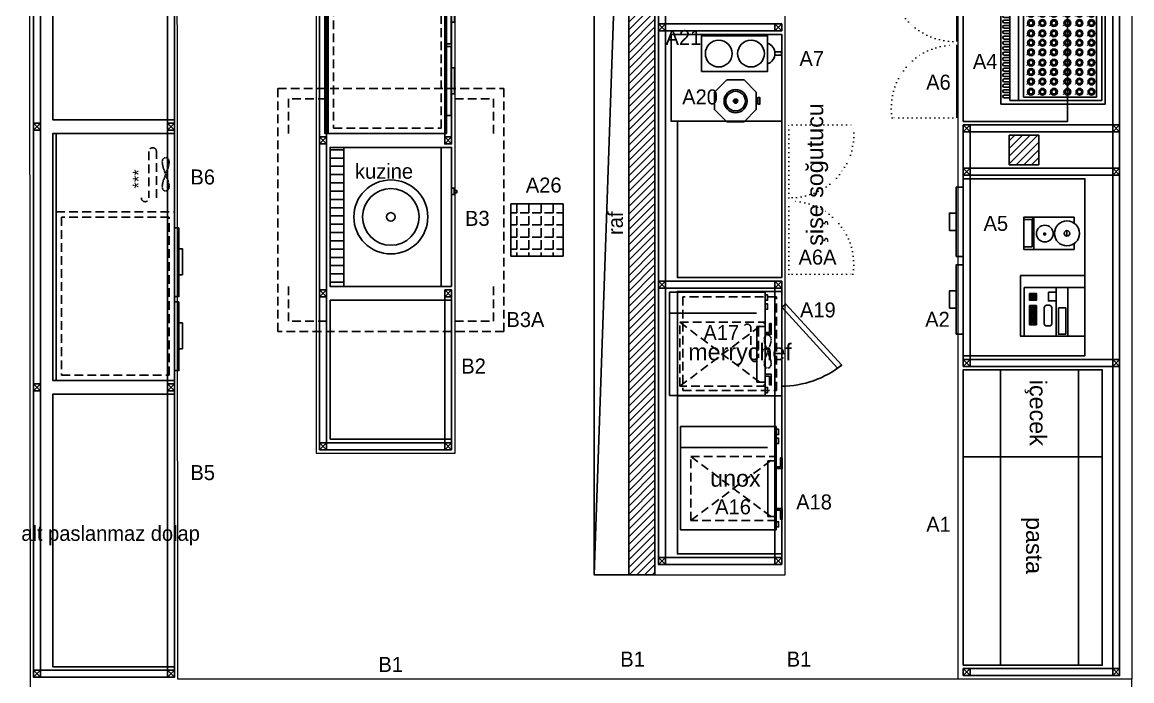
# Model space of a CAD drawing. Header units: centimetres. Extents: x 131563 to 145359, y 24878 to 28066.
# Drawn here: x 136341 to 136980, y 26699 to 27078 of the extents above; entities that cross this region are included whole.
import ezdxf
from ezdxf.enums import TextEntityAlignment as Align

# ---------------------------------------------------------------- set-up
doc = ezdxf.new("R2010")
doc.units = ezdxf.units.CM
doc.header["$LTSCALE"] = 10
doc.header["$MEASUREMENT"] = 0
for name, pattern in [('DASHED', [0.75, 0.5, -0.25]), ('DOT', [0.25, 0, -0.25]), ('HIDDENX2', [0.75, 0.5, -0.25])]:
    doc.linetypes.add(name, pattern=pattern)
for name, color, linetype in [('-DWG_ANA', 7, 'Continuous'), ('CG TASARIM LOGO', 7, 'Continuous'), ('Kıtc-002 Çizgi', 7, 'Continuous'), ('Kıtc-006 Yazı 001', 1, 'Continuous'), ('Kıtc-040 Detay', 7, 'Continuous'), ('LP-DIMENSION_INT_100', 51, 'Continuous'), ('S2000-002 Çizgi', 7, 'Continuous')]:
    doc.layers.add(name, color=color, linetype=linetype)
for name, color, linetype, lineweight in [('-DWG_DETAY1', 7, 'Continuous', 9), ('-DWG_DETAY4', 7, 'DOT', 18), ('ARK_AHŞAP', 45, 'Continuous', 15), ('tefriş', 45, 'Continuous', 18)]:
    doc.layers.add(name, color=color, linetype=linetype, lineweight=lineweight)
doc.styles.get("Standard").update_dxf_attribs({"font": 'arial.ttf'})
doc.styles.add('TAKSİM', font='GOTHIC.TTF', dxfattribs={"height": 7})
pattern_1 = [(45, (3541.9645, 0), (-2.20970869, 2.20970869), [])]

# ---------------------------------------------------------------- blocks, each defined once
blk = doc.blocks.new('A$C290C7E64')
at = {"layer": 'Kıtc-002 Çizgi'}
for points in [[(0, 0), (35, 0), (35, 37), (0, 37)], [(7, 2), (35, 2), (35, 37), (7, 37)], [(18.58, 21.8), (33.83, 21.8), (33.83, 26.01), (18.58, 26.01)], [(9.63, 16.02), (14.71, 16.02), (14.71, 20.57), (9.63, 20.57)], [(10.34, 8.15), (11.34, 8.15), (11.34, 9.15), (10.34, 9.15)], [(10.34, 7.15), (11.34, 7.15), (11.34, 8.15), (10.34, 8.15)], [(10.34, 6.15), (11.34, 6.15), (11.34, 7.15), (10.34, 7.15)], [(11.34, 8.15), (12.34, 8.15), (12.34, 9.15), (11.34, 9.15)], [(11.34, 7.15), (12.34, 7.15), (12.34, 8.15), (11.34, 8.15)], [(11.34, 6.15), (12.34, 6.15), (12.34, 7.15), (11.34, 7.15)], [(12.34, 8.15), (13.34, 8.15), (13.34, 9.15), (12.34, 9.15)], [(12.34, 7.15), (13.34, 7.15), (13.34, 8.15), (12.34, 8.15)], [(12.34, 6.15), (13.34, 6.15), (13.34, 7.15), (12.34, 7.15)], [(13.34, 8.15), (14.34, 8.15), (14.34, 9.15), (13.34, 9.15)], [(13.34, 7.15), (14.34, 7.15), (14.34, 8.15), (13.34, 8.15)], [(13.34, 6.15), (14.34, 6.15), (14.34, 7.15), (13.34, 7.15)], [(17.37, 8.15), (18.37, 8.15), (18.37, 9.15), (17.37, 9.15)], [(17.37, 7.15), (18.37, 7.15), (18.37, 8.15), (17.37, 8.15)], [(17.37, 6.15), (18.37, 6.15), (18.37, 7.15), (17.37, 7.15)], [(18.37, 8.15), (19.37, 8.15), (19.37, 9.15), (18.37, 9.15)], [(18.37, 7.15), (19.37, 7.15), (19.37, 8.15), (18.37, 8.15)], [(18.37, 6.15), (19.37, 6.15), (19.37, 7.15), (18.37, 7.15)], [(19.37, 8.15), (20.37, 8.15), (20.37, 9.15), (19.37, 9.15)], [(19.37, 7.15), (20.37, 7.15), (20.37, 8.15), (19.37, 8.15)], [(19.37, 6.15), (20.37, 6.15), (20.37, 7.15), (19.37, 7.15)], [(20.37, 8.15), (21.37, 8.15), (21.37, 9.15), (20.37, 9.15)], [(20.37, 7.15), (21.37, 7.15), (21.37, 8.15), (20.37, 8.15)], [(20.37, 6.15), (21.37, 6.15), (21.37, 7.15), (20.37, 7.15)], [(21.37, 8.15), (22.37, 8.15), (22.37, 9.15), (21.37, 9.15)], [(21.37, 7.15), (22.37, 7.15), (22.37, 8.15), (21.37, 8.15)], [(21.37, 6.15), (22.37, 6.15), (22.37, 7.15), (21.37, 7.15)], [(22.37, 8.15), (23.37, 8.15), (23.37, 9.15), (22.37, 9.15)], [(22.37, 7.15), (23.37, 7.15), (23.37, 8.15), (22.37, 8.15)], [(22.37, 6.15), (23.37, 6.15), (23.37, 7.15), (22.37, 7.15)], [(23.37, 8.15), (24.37, 8.15), (24.37, 9.15), (23.37, 9.15)], [(23.37, 7.15), (24.37, 7.15), (24.37, 8.15), (23.37, 8.15)], [(23.37, 6.15), (24.37, 6.15), (24.37, 7.15), (23.37, 7.15)], [(24.37, 8.15), (25.37, 8.15), (25.37, 9.15), (24.37, 9.15)], [(24.37, 7.15), (25.37, 7.15), (25.37, 8.15), (24.37, 8.15)], [(24.37, 6.15), (25.37, 6.15), (25.37, 7.15), (24.37, 7.15)], [(25.37, 8.15), (26.37, 8.15), (26.37, 9.15), (25.37, 9.15)], [(25.37, 7.15), (26.37, 7.15), (26.37, 8.15), (25.37, 8.15)], [(25.37, 6.15), (26.37, 6.15), (26.37, 7.15), (25.37, 7.15)], [(26.37, 8.15), (27.37, 8.15), (27.37, 9.15), (26.37, 9.15)], [(26.37, 7.15), (27.37, 7.15), (27.37, 8.15), (26.37, 8.15)], [(26.37, 6.15), (27.37, 6.15), (27.37, 7.15), (26.37, 7.15)], [(27.37, 8.15), (28.37, 8.15), (28.37, 9.15), (27.37, 9.15)], [(27.37, 7.15), (28.37, 7.15), (28.37, 8.15), (27.37, 8.15)], [(27.37, 6.15), (28.37, 6.15), (28.37, 7.15), (27.37, 7.15)], [(10.34, 5.15), (11.34, 5.15), (11.34, 6.15), (10.34, 6.15)], [(11.34, 5.15), (12.34, 5.15), (12.34, 6.15), (11.34, 6.15)], [(12.34, 5.15), (13.34, 5.15), (13.34, 6.15), (12.34, 6.15)], [(13.34, 5.15), (14.34, 5.15), (14.34, 6.15), (13.34, 6.15)], [(17.37, 5.15), (18.37, 5.15), (18.37, 6.15), (17.37, 6.15)], [(18.37, 5.15), (19.37, 5.15), (19.37, 6.15), (18.37, 6.15)], [(19.37, 5.15), (20.37, 5.15), (20.37, 6.15), (19.37, 6.15)], [(20.37, 5.15), (21.37, 5.15), (21.37, 6.15), (20.37, 6.15)], [(21.37, 5.15), (22.37, 5.15), (22.37, 6.15), (21.37, 6.15)], [(22.37, 5.15), (23.37, 5.15), (23.37, 6.15), (22.37, 6.15)], [(23.37, 5.15), (24.37, 5.15), (24.37, 6.15), (23.37, 6.15)], [(24.37, 5.15), (25.37, 5.15), (25.37, 6.15), (24.37, 6.15)], [(25.37, 5.15), (26.37, 5.15), (26.37, 6.15), (25.37, 6.15)], [(26.37, 5.15), (27.37, 5.15), (27.37, 6.15), (26.37, 6.15)], [(27.37, 5.15), (28.37, 5.15), (28.37, 6.15), (27.37, 6.15)]]:
    blk.add_lwpolyline(points, close=True, dxfattribs=at)
for points in [[(7, 27.23), (35, 27.23)], [(7, 20.57), (35, 20.57)]]:
    blk.add_lwpolyline(points, dxfattribs=at)
blk.add_lwpolyline([(18.68, 13.56), (27.6, 13.56, 0.414214), (29.1, 15.06), (29.1, 16.45, 0.414214), (27.6, 17.95), (18.68, 17.95, 0.414214), (17.18, 16.45), (17.18, 15.06, 0.414214)], format="xyb", close=True, dxfattribs=at)
blk = doc.blocks.new('A$C1C4536AD')
at = {"layer": 'Kıtc-002 Çizgi'}
for points in [[(0, 29), (0, 0), (18.5, 0)], [(3.39, 29), (0, 29), (0, 26.84)], [(18.5, 26.95), (18.5, 29), (15.2, 29)], [(18.5, 0), (18.5, 29)], [(7.82, 24.81), (10.92, 24.88)], [(0, 5.79), (18.5, 5.79)], [(1.26, 0), (1.26, 4.77), (16.97, 4.77), (16.97, 0)]]:
    blk.add_lwpolyline(points, dxfattribs=at)
at = {"layer": 'Kıtc-002 Çizgi', "const_width": 1}
blk.add_lwpolyline([(9.18, 12.02, 1), (10.18, 12.02, 1)], format="xyb", close=True, dxfattribs=at)
at = {"layer": 'Kıtc-002 Çizgi'}
blk.add_lwpolyline([(0.33, 5.24), (1.35, 5.24), (1.35, 5.79), (0.33, 5.79)], close=True, dxfattribs=at)
for centre, radius in [((9.3, 24.88), 7.2), ((9.3, 24.88), 1.6), ((9.43, 12.15), 4.82)]:
    blk.add_circle(centre, radius, dxfattribs=at)
blk = doc.blocks.new('A$C470016F2')
at = {"layer": 'Kıtc-002 Çizgi'}
for points in [[(25, 8), (15, 8), (15, 4), (25, 4)], [(40, 4), (0, 4), (0, 0), (40, 0)]]:
    blk.add_lwpolyline(points, close=True, dxfattribs=at)
blk = doc.blocks.new('A$C3DDB3116')
at = {"layer": 'Kıtc-002 Çizgi'}
blk.add_lwpolyline([(0, 45.94), (20.5, 45.94), (20.5, 7.94), (0, 7.94), (0, 45.94)], dxfattribs=at)
blk.add_lwpolyline([(9.32, 3.72), (11.18, 3.72), (11.18, 0), (9.32, 0)], close=True, dxfattribs=at)
for centre in [(10.25, 36.07), (10.25, 17.5)]:
    blk.add_circle(centre, 7.7, dxfattribs=at)
blk.add_arc((10.25, 10.08), 6.37, 199.63449, 340.36551, dxfattribs=at)
blk = doc.blocks.new('A$C59BC7357')
at = {"layer": 'Kıtc-002 Çizgi'}
for p, q in [((15.13, 11.88), (15.13, 14.55)), ((15.69, 14.55), (15.69, 11.87))]:
    blk.add_line(p, q, dxfattribs=at)
blk.add_lwpolyline([(28.96, 18.92), (28.96, 7.84), (21.12, 0), (10.04, 0), (2.2, 7.84), (2.2, 18.92), (10.04, 26.76), (21.12, 26.76), (28.96, 18.92)], dxfattribs=at)
for points in [[(1.1, 11.18), (0, 11.18), (0, 15.58), (1.1, 15.58)], [(2.2, 12.95), (1.1, 12.95), (1.1, 13.81), (2.2, 13.81)]]:
    blk.add_lwpolyline(points, close=True, dxfattribs=at)
for radius in [7.38, 6.28, 1.37]:
    blk.add_circle((15.43, 13.21), radius, dxfattribs=at)
blk = doc.blocks.new('A$C37970E4B')
at = {"layer": 'Kıtc-002 Çizgi', "linetype": 'HIDDENX2', "ltscale": 10}
blk.add_line((47.35, 58.54), (47.35, 3.54), dxfattribs=at)
at = {"layer": 'Kıtc-002 Çizgi', "linetype": 'DASHED'}
for p, q in [((5.44, 52.59), (42.17, 3.54)), ((42.17, 52.59), (5.44, 3.54))]:
    blk.add_line(p, q, dxfattribs=at)
at = {"layer": 'Kıtc-002 Çizgi'}
for points in [[(0, 58.54), (59.5, 58.54), (59.5, 3.54), (0, 3.54)], [(1.67, 3.54), (4.73, 3.54), (4.73, 2.12), (1.67, 2.12)], [(49.71, 3.53), (52.78, 3.53), (52.78, 2.12), (49.71, 2.12)], [(54.9, 3.53), (57.96, 3.53), (57.96, 2.12), (54.9, 2.12)]]:
    blk.add_lwpolyline(points, close=True, dxfattribs=at)
at = {"layer": 'Kıtc-002 Çizgi', "linetype": 'DASHED'}
blk.add_lwpolyline([(5.44, 52.59), (42.17, 52.59), (42.17, 3.54), (5.44, 3.54)], close=True, dxfattribs=at)
at = {"layer": 'Kıtc-002 Çizgi', "linetype": 'HIDDENX2', "ltscale": 10}
blk.add_lwpolyline([(7.79, 8.25), (39.81, 8.25), (39.81, 3.54), (7.79, 3.54)], close=True, dxfattribs=at)
at = {"layer": 'Kıtc-002 Çizgi'}
for points in [[(11.27, 0), (6.14, 0), (6.15, 1), (11.27, 1)], [(11.27, 1), (11.27, 3.53), (12.27, 3.53), (12.27, 0), (11.27, 0)], [(36.33, 1), (36.33, 3.53), (35.33, 3.53), (35.33, 0), (36.33, 0)], [(36.33, 0), (41.46, 0), (41.45, 1), (36.33, 1)]]:
    blk.add_lwpolyline(points, dxfattribs=at)
blk = doc.blocks.new('A$C02B42A58')
at = {"layer": 'Kıtc-002 Çizgi'}
for points in [[(60, 0), (60, 60), (0, 60), (0, 0)], [(94.56, 17.64), (62.44, 52.78), (60, 51.03), (92.13, 15.89)]]:
    blk.add_lwpolyline(points, close=True, dxfattribs=at)
at = {"layer": 'Kıtc-002 Çizgi', "linetype": 'DASHED'}
blk.add_lwpolyline([(57, 3), (57, 57), (3, 57), (3, 3)], close=True, dxfattribs=at)
for points in [[(42.28, 21.86), (42.28, 39.03, 1), (37.93, 39.03)], [(46.62, 39.03), (46.62, 21.86, -1), (42.28, 21.86)]]:
    blk.add_lwpolyline(points, format="xyb", dxfattribs=at)
at = {"layer": 'Kıtc-002 Çizgi', "linetype": 'DASHED', "ltscale": 0.1}
blk.add_lwpolyline([(53.93, 18.47), (53.76, 19.93), (53.31, 21.63), (52.67, 23.49), (51.93, 25.44), (51.2, 27.39), (50.56, 29.25), (50.1, 30.96), (49.93, 32.41), (50.1, 33.56), (50.56, 34.37), (51.2, 34.86), (51.93, 35.03), (52.67, 34.86), (53.31, 34.37), (53.76, 33.56), (53.93, 32.41), (53.76, 30.96), (53.31, 29.25), (52.67, 27.39), (51.93, 25.44), (51.2, 23.49), (50.56, 21.63), (50.1, 19.93), (49.93, 18.47), (50.1, 17.33), (50.56, 16.51), (51.2, 16.02), (51.93, 15.86), (52.67, 16.02), (53.31, 16.51), (53.76, 17.33)], close=True, dxfattribs=at)
at = {"layer": 'Kıtc-002 Çizgi'}
blk.add_arc((60, 60.53), 55, 270, 308.867, dxfattribs=at)
blk = doc.blocks.new('A$C30F503A4')
at = {"layer": 'Kıtc-002 Çizgi'}
for p, q in [((56.05, 6.26), (60.38, 8.18)), ((70.42, 6.26), (74.75, 8.18)), ((84.79, 6.26), (89.12, 8.18))]:
    blk.add_line(p, q, dxfattribs=at)
for points in [[(0, 0), (99, 0), (99, 60), (0, 60)], [(2, 10), (97, 10), (97, 58), (2, 58)], [(4, 55), (4, 13), (95.5, 13), (95.5, 55)], [(2, 5), (97, 5), (97, 10), (2, 10)], [(53.76, 6.14), (52.58, 6.14), (52.58, 8.24), (53.76, 8.24)], [(56.05, 6.26), (60.38, 6.26), (60.38, 8.18), (56.05, 8.18)], [(62.67, 6.14), (63.84, 6.14), (63.84, 8.24), (62.67, 8.24)], [(68.13, 6.14), (66.95, 6.14), (66.95, 8.24), (68.13, 8.24)], [(70.42, 6.26), (74.75, 6.26), (74.75, 8.18), (70.42, 8.18)], [(77.04, 6.14), (78.21, 6.14), (78.21, 8.24), (77.04, 8.24)], [(82.5, 6.14), (81.32, 6.14), (81.32, 8.24), (82.5, 8.24)], [(84.79, 6.26), (89.12, 6.26), (89.12, 8.18), (84.79, 8.18)], [(91.41, 6.14), (92.58, 6.14), (92.58, 8.24), (91.41, 8.24)]]:
    blk.add_lwpolyline(points, close=True, dxfattribs=at)
for points, const_width in [([(5.94, 50.33), (5.36, 49.38)], 0.5), ([(11.88, 50.33), (11.3, 49.38)], 0.5), ([(17.32, 50.33), (16.74, 49.38)], 0.5), ([(22.77, 50.33), (22.18, 49.38)], 0.5), ([(28.7, 50.33), (28.12, 49.38)], 0.5), ([(34.15, 50.33), (33.57, 49.38)], 0.5), ([(39.59, 50.33), (39.01, 49.38)], 0.5), ([(45.53, 50.33), (44.95, 49.38)], 0.5), ([(50.97, 50.33), (50.39, 49.38)], 0.5), ([(56.91, 50.33), (56.33, 49.38)], 0.5), ([(62.36, 50.33), (61.77, 49.38)], 0.5), ([(68.29, 50.33), (67.71, 49.38)], 0.5), ([(73.74, 50.33), (73.16, 49.38)], 0.5), ([(79.68, 50.33), (79.09, 49.38)], 0.5), ([(85.12, 50.33), (84.54, 49.38)], 0.5), ([(91.06, 50.33), (90.48, 49.38)], 0.5), ([(5.94, 43.43), (5.36, 42.49)], 0.5), ([(11.88, 43.43), (11.3, 42.49)], 0.5), ([(17.32, 43.43), (16.74, 42.49)], 0.5), ([(22.77, 43.43), (22.18, 42.49)], 0.5), ([(28.7, 43.43), (28.12, 42.49)], 0.5), ([(34.15, 43.43), (33.57, 42.49)], 0.5), ([(39.59, 43.43), (39.01, 42.49)], 0.5), ([(45.53, 43.43), (44.95, 42.49)], 0.5), ([(50.97, 43.43), (50.39, 42.49)], 0.5), ([(56.91, 43.43), (56.33, 42.49)], 0.5), ([(62.36, 43.43), (61.77, 42.49)], 0.5), ([(68.29, 43.43), (67.71, 42.49)], 0.5), ([(73.74, 43.43), (73.16, 42.49)], 0.5), ([(79.68, 43.43), (79.09, 42.49)], 0.5), ([(85.12, 43.43), (84.54, 42.49)], 0.5), ([(91.06, 43.43), (90.48, 42.49)], 0.5), ([(5.94, 36.51), (5.36, 35.56)], 0.5), ([(11.88, 36.51), (11.3, 35.56)], 0.5), ([(17.32, 36.51), (16.74, 35.56)], 0.5), ([(22.77, 36.51), (22.18, 35.56)], 0.5), ([(28.7, 36.51), (28.12, 35.56)], 0.5), ([(34.15, 36.51), (33.57, 35.56)], 0.5), ([(39.59, 36.51), (39.01, 35.56)], 0.5), ([(45.53, 36.51), (44.95, 35.56)], 0.5), ([(50.97, 36.51), (50.39, 35.56)], 0.5), ([(56.91, 36.51), (56.33, 35.56)], 0.5), ([(62.36, 36.51), (61.77, 35.56)], 0.5), ([(68.29, 36.51), (67.71, 35.56)], 0.5), ([(73.74, 36.51), (73.16, 35.56)], 0.5), ([(79.68, 36.51), (79.09, 35.56)], 0.5), ([(85.12, 36.51), (84.54, 35.56)], 0.5), ([(91.06, 36.51), (90.48, 35.56)], 0.5), ([(5.94, 28.73), (5.36, 27.78)], 0.5), ([(11.88, 28.73), (11.3, 27.78)], 0.5), ([(17.32, 28.73), (16.74, 27.78)], 0.5), ([(22.77, 28.73), (22.18, 27.78)], 0.5), ([(28.7, 28.73), (28.12, 27.78)], 0.5), ([(34.15, 28.73), (33.57, 27.78)], 0.5), ([(39.59, 28.73), (39.01, 27.78)], 0.5), ([(45.53, 28.73), (44.95, 27.78)], 0.5), ([(50.97, 28.73), (50.39, 27.78)], 0.5), ([(56.91, 28.73), (56.33, 27.78)], 0.5), ([(62.36, 28.73), (61.77, 27.78)], 0.5), ([(68.29, 28.73), (67.71, 27.78)], 0.5), ([(73.74, 28.73), (73.16, 27.78)], 0.5), ([(79.68, 28.73), (79.09, 27.78)], 0.5), ([(85.12, 28.73), (84.54, 27.78)], 0.5), ([(91.06, 28.73), (90.48, 27.78)], 0.5), ([(5.94, 22.14), (5.36, 21.19)], 0.5), ([(11.88, 22.14), (11.3, 21.19)], 0.5), ([(17.32, 22.14), (16.74, 21.19)], 0.5), ([(22.77, 22.14), (22.18, 21.19)], 0.5), ([(28.7, 22.14), (28.12, 21.19)], 0.5), ([(34.15, 22.14), (33.57, 21.19)], 0.5), ([(39.59, 22.14), (39.01, 21.19)], 0.5), ([(45.53, 22.14), (44.95, 21.19)], 0.5), ([(50.97, 22.14), (50.39, 21.19)], 0.5), ([(56.91, 22.14), (56.33, 21.19)], 0.5), ([(62.36, 22.14), (61.77, 21.19)], 0.5), ([(68.29, 22.14), (67.71, 21.19)], 0.5), ([(73.74, 22.14), (73.16, 21.19)], 0.5), ([(79.68, 22.14), (79.09, 21.19)], 0.5), ([(85.12, 22.14), (84.54, 21.19)], 0.5), ([(91.06, 22.14), (90.48, 21.19)], 0.5), ([(5.94, 15.54), (5.36, 14.59)], 0.5), ([(11.88, 15.54), (11.3, 14.59)], 0.5), ([(17.32, 15.54), (16.74, 14.59)], 0.5), ([(22.77, 15.54), (22.18, 14.59)], 0.5), ([(28.7, 15.54), (28.12, 14.59)], 0.5), ([(34.15, 15.54), (33.57, 14.59)], 0.5), ([(39.59, 15.54), (39.01, 14.59)], 0.5), ([(45.53, 15.54), (44.95, 14.59)], 0.5), ([(50.97, 15.54), (50.39, 14.59)], 0.5), ([(56.91, 15.54), (56.33, 14.59)], 0.5), ([(62.36, 15.54), (61.77, 14.59)], 0.5), ([(68.29, 15.54), (67.71, 14.59)], 0.5), ([(73.74, 15.54), (73.16, 14.59)], 0.5), ([(79.68, 15.54), (79.09, 14.59)], 0.5), ([(85.12, 15.54), (84.54, 14.59)], 0.5), ([(91.06, 15.54), (90.48, 14.59)], 0.5), ([(53.76, 7.5), (52.58, 7.5)], 0.5), ([(62.67, 7.5), (63.84, 7.5)], 0.5), ([(68.13, 7.5), (66.95, 7.5)], 0.5), ([(77.04, 7.5), (78.21, 7.5)], 0.5), ([(82.5, 7.5), (81.32, 7.5)], 0.5), ([(91.41, 7.5), (92.58, 7.5)], 0.5), ([(58.24, 5), (58.24, 1.5)], 1), ([(72.61, 5), (72.61, 1.5)], 1), ([(86.98, 5), (86.98, 1.5)], 1)]:
    blk.add_lwpolyline(points, dxfattribs=dict(at, const_width=const_width))
for points in [[(3.49, 1.85), (3.49, 5)], [(5.16, 5), (5.16, 1.85)], [(6.57, 1.85), (6.57, 5)], [(8.25, 5), (8.25, 1.85)], [(9.66, 1.85), (9.66, 5)], [(11.33, 5), (11.33, 1.85)], [(11.33, 5), (11.33, 1.85)], [(12.74, 1.85), (12.74, 5)], [(14.41, 5), (14.41, 1.85)], [(15.82, 1.85), (15.82, 5)], [(17.5, 5), (17.5, 1.85)], [(18.91, 1.85), (18.91, 5)], [(20.58, 5), (20.58, 1.85)], [(20.58, 5), (20.58, 1.85)], [(21.99, 1.85), (21.99, 5)], [(23.67, 5), (23.67, 1.85)], [(25.07, 1.85), (25.07, 5)], [(26.75, 5), (26.75, 1.85)], [(28.16, 1.85), (28.16, 5)], [(29.83, 5), (29.83, 1.85)], [(29.83, 5), (29.83, 1.85)], [(31.24, 1.85), (31.24, 5)], [(32.92, 5), (32.92, 1.85)], [(34.33, 1.85), (34.33, 5)], [(36, 5), (36, 1.85)], [(37.41, 1.85), (37.41, 5)], [(39.08, 5), (39.08, 1.85)], [(39.08, 5), (39.08, 1.85)], [(40.49, 1.85), (40.49, 5)], [(42.17, 5), (42.17, 1.85)], [(43.58, 1.85), (43.58, 5)], [(45.25, 5), (45.25, 1.85)], [(46.66, 1.85), (46.66, 5)], [(48.33, 5), (48.33, 1.85)], [(48.33, 5), (48.33, 1.85)], [(49.74, 1.85), (49.74, 5)], [(51.42, 5), (51.42, 1.85)], [(52.83, 1.85), (52.83, 5)], [(54.5, 5), (54.5, 1.85)], [(55.91, 1.85), (55.91, 5)], [(57.59, 5), (57.59, 1.85)], [(58.17, 5), (58.17, 1.85)], [(58.63, 5), (58.63, 1.85)], [(59, 1.85), (59, 5)], [(60.67, 5), (60.67, 1.85)], [(62.08, 1.85), (62.08, 5)], [(63.75, 5), (63.75, 1.85)], [(65.16, 1.85), (65.16, 5)], [(66.84, 5), (66.84, 1.85)], [(68.25, 1.85), (68.25, 5)], [(69.92, 5), (69.92, 1.85)], [(71.33, 1.85), (71.33, 5)], [(72.53, 5), (72.53, 1.85)], [(73, 5), (73, 1.85)], [(74.41, 1.85), (74.41, 5)], [(76.09, 5), (76.09, 1.85)], [(77.5, 1.85), (77.5, 5)], [(79.17, 5), (79.17, 1.85)], [(80.58, 1.85), (80.58, 5)], [(82.26, 5), (82.26, 1.85)], [(83.66, 1.85), (83.66, 5)], [(85.34, 5), (85.34, 1.85)], [(86.75, 1.85), (86.75, 5)], [(86.9, 5), (86.9, 1.85)], [(88.42, 5), (88.42, 1.85)], [(89.83, 1.85), (89.83, 5)], [(91.51, 5), (91.51, 1.85)], [(92.92, 1.85), (92.92, 5)], [(94.59, 5), (94.59, 1.85)]]:
    blk.add_lwpolyline(points, dxfattribs=at)
for centre, radius in [((7.01, 52.07), 1.98), ((7.01, 52.07), 1.24), ((12.95, 52.07), 1.98), ((12.95, 52.07), 1.24), ((18.39, 52.07), 1.98), ((18.39, 52.07), 1.24), ((23.83, 52.07), 1.98), ((23.83, 52.07), 1.24), ((29.77, 52.07), 1.98), ((29.77, 52.07), 1.24), ((35.22, 52.07), 1.98), ((35.22, 52.07), 1.24), ((40.66, 52.07), 1.98), ((40.66, 52.07), 1.24), ((46.6, 52.07), 1.98), ((46.6, 52.07), 1.24), ((52.04, 52.07), 1.98), ((52.04, 52.07), 1.24), ((57.98, 52.07), 1.98), ((57.98, 52.07), 1.24), ((63.42, 52.07), 1.98), ((63.42, 52.07), 1.24), ((69.36, 52.07), 1.98), ((69.36, 52.07), 1.24), ((74.81, 52.07), 1.98), ((74.81, 52.07), 1.24), ((80.74, 52.07), 1.98), ((80.74, 52.07), 1.24), ((86.19, 52.07), 1.98), ((86.19, 52.07), 1.24), ((92.13, 52.07), 1.98), ((92.13, 52.07), 1.24), ((7.01, 45.17), 1.98), ((7.01, 45.17), 1.24), ((12.95, 45.17), 1.98), ((12.95, 45.17), 1.24), ((18.39, 45.17), 1.98), ((18.39, 45.17), 1.24), ((23.83, 45.17), 1.98), ((23.83, 45.17), 1.24), ((29.77, 45.17), 1.98), ((29.77, 45.17), 1.24), ((35.22, 45.17), 1.98), ((35.22, 45.17), 1.24), ((40.66, 45.17), 1.98), ((40.66, 45.17), 1.24), ((46.6, 45.17), 1.98), ((46.6, 45.17), 1.24), ((52.04, 45.17), 1.98), ((52.04, 45.17), 1.24), ((57.98, 45.17), 1.98), ((57.98, 45.17), 1.24), ((63.42, 45.17), 1.98), ((63.42, 45.17), 1.24), ((69.36, 45.17), 1.98), ((69.36, 45.17), 1.24), ((74.81, 45.17), 1.98), ((74.81, 45.17), 1.24), ((80.74, 45.17), 1.98), ((80.74, 45.17), 1.24), ((86.19, 45.17), 1.98), ((86.19, 45.17), 1.24), ((92.13, 45.17), 1.98), ((92.13, 45.17), 1.24), ((7.01, 38.25), 1.98), ((7.01, 38.25), 1.24), ((12.95, 38.25), 1.98), ((12.95, 38.25), 1.24), ((18.39, 38.25), 1.98), ((18.39, 38.25), 1.24), ((23.83, 38.25), 1.98), ((23.83, 38.25), 1.24), ((29.77, 38.25), 1.98), ((29.77, 38.25), 1.24), ((35.22, 38.25), 1.98), ((35.22, 38.25), 1.24), ((40.66, 38.25), 1.98), ((40.66, 38.25), 1.24), ((46.6, 38.25), 1.98), ((46.6, 38.25), 1.24), ((52.04, 38.25), 1.98), ((52.04, 38.25), 1.24), ((57.98, 38.25), 1.98), ((57.98, 38.25), 1.24), ((63.42, 38.25), 1.98), ((63.42, 38.25), 1.24), ((69.36, 38.25), 1.98), ((69.36, 38.25), 1.24), ((74.81, 38.25), 1.98), ((74.81, 38.25), 1.24), ((80.74, 38.25), 1.98), ((80.74, 38.25), 1.24), ((86.19, 38.25), 1.98), ((86.19, 38.25), 1.24), ((92.13, 38.25), 1.98), ((92.13, 38.25), 1.24), ((7.01, 30.47), 1.98), ((12.95, 30.47), 1.98), ((18.39, 30.47), 1.98), ((23.83, 30.47), 1.98), ((29.77, 30.47), 1.98), ((35.22, 30.47), 1.98), ((40.66, 30.47), 1.98), ((46.6, 30.47), 1.98), ((52.04, 30.47), 1.98), ((57.98, 30.47), 1.98), ((63.42, 30.47), 1.98), ((69.36, 30.47), 1.98), ((74.81, 30.47), 1.98), ((80.74, 30.47), 1.98), ((86.19, 30.47), 1.98), ((92.13, 30.47), 1.98), ((7.01, 23.88), 1.98), ((7.01, 30.47), 1.24), ((12.95, 23.88), 1.98), ((12.95, 30.47), 1.24), ((18.39, 23.88), 1.98), ((18.39, 30.47), 1.24), ((23.83, 23.88), 1.98), ((23.83, 30.47), 1.24), ((29.77, 23.88), 1.98), ((29.77, 30.47), 1.24), ((35.22, 23.88), 1.98), ((35.22, 30.47), 1.24), ((40.66, 23.88), 1.98), ((40.66, 30.47), 1.24), ((46.6, 23.88), 1.98), ((46.6, 30.47), 1.24), ((52.04, 23.88), 1.98), ((52.04, 30.47), 1.24), ((57.98, 23.88), 1.98), ((57.98, 30.47), 1.24), ((63.42, 23.88), 1.98), ((63.42, 30.47), 1.24), ((69.36, 23.88), 1.98), ((69.36, 30.47), 1.24), ((74.81, 23.88), 1.98), ((74.81, 30.47), 1.24), ((80.74, 23.88), 1.98), ((80.74, 30.47), 1.24), ((86.19, 23.88), 1.98), ((86.19, 30.47), 1.24), ((92.13, 23.88), 1.98), ((92.13, 30.47), 1.24), ((7.01, 17.28), 1.98), ((7.01, 23.88), 1.24), ((12.95, 17.28), 1.98), ((12.95, 23.88), 1.24), ((18.39, 17.28), 1.98), ((18.39, 23.88), 1.24), ((23.83, 17.28), 1.98), ((23.83, 23.88), 1.24), ((29.77, 17.28), 1.98), ((29.77, 23.88), 1.24), ((35.22, 17.28), 1.98), ((35.22, 23.88), 1.24), ((40.66, 17.28), 1.98), ((40.66, 23.88), 1.24), ((46.6, 17.28), 1.98), ((46.6, 23.88), 1.24), ((52.04, 17.28), 1.98), ((52.04, 23.88), 1.24), ((57.98, 17.28), 1.98), ((57.98, 23.88), 1.24), ((63.42, 17.28), 1.98), ((63.42, 23.88), 1.24), ((69.36, 17.28), 1.98), ((69.36, 23.88), 1.24), ((74.81, 17.28), 1.98), ((74.81, 23.88), 1.24), ((80.74, 17.28), 1.98), ((80.74, 23.88), 1.24), ((86.19, 17.28), 1.98), ((86.19, 23.88), 1.24), ((92.13, 17.28), 1.98), ((92.13, 23.88), 1.24), ((7.01, 17.28), 1.24), ((12.95, 17.28), 1.24), ((18.39, 17.28), 1.24), ((23.83, 17.28), 1.24), ((29.77, 17.28), 1.24), ((35.22, 17.28), 1.24), ((40.66, 17.28), 1.24), ((46.6, 17.28), 1.24), ((52.04, 17.28), 1.24), ((57.98, 17.28), 1.24), ((63.42, 17.28), 1.24), ((69.36, 17.28), 1.24), ((74.81, 17.28), 1.24), ((80.74, 17.28), 1.24), ((86.19, 17.28), 1.24), ((92.13, 17.28), 1.24)]:
    blk.add_circle(centre, radius, dxfattribs=at)
for centre in [(4.33, 1.85), (7.41, 1.85), (10.49, 1.85), (10.49, 1.85), (13.58, 1.85), (16.66, 1.85), (19.74, 1.85), (19.74, 1.85), (22.83, 1.85), (25.91, 1.85), (29, 1.85), (29, 1.85), (32.08, 1.85), (35.16, 1.85), (38.25, 1.85), (38.25, 1.85), (41.33, 1.85), (44.41, 1.85), (47.5, 1.85), (47.5, 1.85), (50.58, 1.85), (53.66, 1.85), (56.75, 1.85), (59.83, 1.85), (62.92, 1.85), (66, 1.85), (69.08, 1.85), (72.17, 1.85), (75.25, 1.85), (78.33, 1.85), (81.42, 1.85), (84.5, 1.85), (87.59, 1.85), (90.67, 1.85), (93.75, 1.85)]:
    blk.add_arc(centre, 0.837, 180, 0, dxfattribs=at)
blk = doc.blocks.new('A$C6C415FB2')
at = {"layer": '-DWG_ANA', "color": 0, "elevation": 0}
blk.add_lwpolyline([(101.46, 164.16), (41.46, 164.16), (41.46, 29.16), (101.46, 29.16)], close=True, dxfattribs=at)
at = {"layer": '-DWG_DETAY1', "color": 0}
for p, q in [((37.46, 120.16), (37.46, 162.16)), ((37.46, 76.16), (37.46, 118.16)), ((37.46, 30.52), (37.46, 72.52))]:
    blk.add_line(p, q, dxfattribs=at)
at = {"layer": '-DWG_DETAY4', "color": 0, "elevation": 0}
for points in [[(35.46, 162.16), (0.46, 162.16, 0.454885), (35.46, 120.19, 0.414214)], [(35.46, 76.16), (0.46, 76.16, -0.454885), (35.46, 118.13, -0.414214)], [(35.46, 30.52), (0.46, 30.52, -0.454885), (35.46, 72.49, -0.414214)]]:
    blk.add_lwpolyline(points, format="xyb", dxfattribs=at)
blk = doc.blocks.new('A$C7B661098')
at = {"layer": '-DWG_DETAY4', "color": 0}
for p, q in [((64, 74.52), (64, 116.52)), ((64, 30.52), (64, 72.52))]:
    blk.add_line(p, q, dxfattribs=at)
for points in [[(66, 116.52), (101, 116.52, -0.454885), (66, 74.55, -0.414214)], [(66, 30.52), (101, 30.52, 0.454885), (66, 72.49, 0.414214)]]:
    blk.add_lwpolyline(points, format="xyb", dxfattribs=at)
blk.add_lwpolyline([(0, 118.52), (60, 118.52), (60, 28.52), (0, 28.52)], close=True)
blk = doc.blocks.new('A$C6F7D0602')
at = {"layer": 'S2000-002 Çizgi'}
h = blk.add_hatch(dxfattribs=at)
h.set_pattern_fill('ANSI31', color=256, scale=1.5, angle=45, style=0)
h.set_pattern_definition([(90, (-2608.432, -5750.0927), (-4.7625, 9e-16), [])])
h.paths.add_polyline_path([(80, 64.92), (80, 72.92), (0, 72.92), (0, 64.92)])
for points in [[(0, 2.92), (80, 2.92), (80, 72.92), (0, 72.92)], [(0, 64.92), (80, 64.92), (80, 8.92), (0, 8.92)], [(52.88, 2.92), (56.52, 2.92), (56.52, 1.46), (52.88, 1.46)], [(53.84, 1.46), (55.3, 1.46), (55.3, 0), (53.84, 0)]]:
    blk.add_lwpolyline(points, close=True, dxfattribs=at)
for radius in [21.3, 16.3, 2.45]:
    blk.add_circle((40, 37.92), radius, dxfattribs=at)
blk = doc.blocks.new('A$C14D17327')
at = {"layer": 'Kıtc-002 Çizgi', "color": 1, "elevation": 0}
blk.add_lwpolyline([(0, 4), (4, 4), (4, 0), (0, 0)], close=True, dxfattribs=at)
for points in [[(0, 4), (4, 0)], [(0, 0), (4, 4)]]:
    blk.add_lwpolyline(points, dxfattribs=at)
blk = doc.blocks.new('A$C4E492C1D')
at = {"layer": 'S2000-002 Çizgi'}
blk.add_line((142, 72.6), (0, 72.6), dxfattribs=at)
for points in [[(142, 4.6), (142, 74.6), (0, 74.6), (0, 4.6)], [(45.21, 1.96), (5.61, 1.96), (5.61, 4.6), (45.21, 4.6)], [(33.08, 1.96), (18.14, 1.96), (18.14, 0), (33.08, 0)], [(87.84, 1.96), (48.24, 1.96), (48.24, 4.6), (87.84, 4.6)], [(75.71, 1.96), (60.77, 1.96), (60.77, 0), (75.71, 0)]]:
    blk.add_lwpolyline(points, close=True, dxfattribs=at)
at = {"layer": 'S2000-002 Çizgi', "linetype": 'DASHED'}
blk.add_lwpolyline([(97, 72.6), (97, 4.6)], dxfattribs=at)
blk.add_lwpolyline([(94, 69.6), (3, 69.6), (3, 7.6), (94, 7.6)], close=True, dxfattribs=at)
for points in [[(131.67, 19.28), (105, 19.28, -1), (105, 23.63)], [(105, 14.93), (131.67, 14.93, 1), (131.67, 19.28)]]:
    blk.add_lwpolyline(points, format="xyb", dxfattribs=at)
at = {"layer": 'S2000-002 Çizgi', "linetype": 'DASHED', "ltscale": 0.1}
blk.add_lwpolyline([(125.56, 7.62), (124.1, 7.8), (122.4, 8.25), (120.54, 8.89), (118.59, 9.63), (116.64, 10.36), (114.78, 11), (113.07, 11.46), (111.62, 11.63), (110.47, 11.46), (109.66, 11), (109.17, 10.36), (109, 9.63), (109.17, 8.89), (109.66, 8.25), (110.47, 7.8), (111.62, 7.62), (113.07, 7.8), (114.78, 8.25), (116.64, 8.89), (118.59, 9.63), (120.54, 10.36), (122.4, 11), (124.1, 11.46), (125.56, 11.63), (126.7, 11.46), (127.52, 11), (128.01, 10.36), (128.17, 9.63), (128.01, 8.89), (127.52, 8.25), (126.7, 7.8)], close=True, dxfattribs=at)
at = {"layer": 'S2000-002 Çizgi'}
blk.add_text('***', height=6.76, dxfattribs=at).set_placement((110.4, 21.86))
blk = doc.blocks.new('A$C153D690E')
at = {"layer": 'S2000-002 Çizgi'}
blk.add_line((188, 72.6), (0, 72.6), dxfattribs=at)
for points in [[(188, 4.6), (188, 74.6), (0, 74.6), (0, 4.6)], [(49.95, 1.96), (10.35, 1.96), (10.35, 4.6), (49.95, 4.6)], [(37.82, 1.96), (22.87, 1.96), (22.87, 0), (37.82, 0)], [(91.21, 1.96), (51.61, 1.96), (51.61, 4.6), (91.21, 4.6)], [(79.08, 1.96), (64.14, 1.96), (64.14, 0), (79.08, 0)], [(133.84, 1.96), (94.24, 1.96), (94.24, 4.6), (133.84, 4.6)], [(121.71, 1.96), (106.77, 1.96), (106.77, 0), (121.71, 0)]]:
    blk.add_lwpolyline(points, close=True, dxfattribs=at)
at = {"layer": 'S2000-002 Çizgi', "linetype": 'DASHED'}
blk.add_lwpolyline([(143, 72.6), (143, 4.6)], dxfattribs=at)
blk.add_lwpolyline([(140, 69.6), (3, 69.6), (3, 7.6), (140, 7.6)], close=True, dxfattribs=at)
for points in [[(177.67, 19.28), (151, 19.28, -1), (151, 23.63)], [(151, 14.93), (177.67, 14.93, 1), (177.67, 19.28)]]:
    blk.add_lwpolyline(points, format="xyb", dxfattribs=at)
at = {"layer": 'S2000-002 Çizgi', "linetype": 'DASHED', "ltscale": 0.1}
blk.add_lwpolyline([(171.56, 7.62), (170.1, 7.8), (168.4, 8.25), (166.54, 8.89), (164.59, 9.63), (162.64, 10.36), (160.78, 11), (159.07, 11.46), (157.62, 11.63), (156.47, 11.46), (155.66, 11), (155.17, 10.36), (155, 9.63), (155.17, 8.89), (155.66, 8.25), (156.47, 7.8), (157.62, 7.62), (159.07, 7.8), (160.78, 8.25), (162.64, 8.89), (164.59, 9.63), (166.54, 10.36), (168.4, 11), (170.1, 11.46), (171.56, 11.63), (172.7, 11.46), (173.52, 11), (174.01, 10.36), (174.17, 9.63), (174.01, 8.89), (173.52, 8.25), (172.7, 7.8)], close=True, dxfattribs=at)
at = {"layer": 'S2000-002 Çizgi'}
blk.add_text('***', height=6.76, dxfattribs=at).set_placement((155.07, 21.86))

msp = doc.modelspace()

# ---------------------------------------------------------------- hatches: boundary and pattern name
h = msp.add_hatch()
h.set_pattern_fill('ANGLE', color=256, angle=450)
h.set_pattern_definition([(90, (136612.102, 18202.384), (-6.985, 2e-15), [5.08, -1.905]), (180, (136612.102, 18202.384), (-3e-15, -6.985), [5.08, -1.905])])
h.paths.add_polyline_path([(136652.68, 26943.62), (136652.68, 26973.62), (136622.68, 26973.62), (136622.68, 26943.62)])
at = {"layer": 'LP-DIMENSION_INT_100'}
h = msp.add_hatch(dxfattribs=at)
h.set_pattern_fill('ANSI31', color=252, scale=25)
h.set_pattern_definition(pattern_1)
h.paths.add_polyline_path([(136926.57, 26690.15), (136906.57, 26690.15), (136906.57, 26673.15), (136926.57, 26673.15)])
h.paths.add_polyline_path([(136926.57, 27013.15), (136909.57, 27013.15), (136909.57, 26996.15), (136926.57, 26996.15)])
h.paths.add_polyline_path([(136926.57, 27353.15), (136909.57, 27353.15), (136909.57, 27336.15), (136926.57, 27336.15)])
h = msp.add_hatch(dxfattribs=at)
h.set_pattern_fill('ANSI31', color=252, scale=25)
h.set_pattern_definition(pattern_1)
h.paths.add_polyline_path([(136705.57, 27337.15), (136690.57, 27337.15), (136690.57, 26760.15), (136705.57, 26760.15)])

# ---------------------------------------------------------------- linework, layer by layer
msp.add_line((136690.57, 27337.15), (136670.57, 26760.15))
for points in [[(136690.57, 27337.15), (136670.57, 27337.15), (136670.57, 26760.15), (136690.57, 26760.15)], [(136428.99, 27194.53), (136358.99, 27194.53), (136358.99, 27022.09), (136428.99, 27022.09)], [(136778.57, 27021.23), (136715.01, 27021.23), (136715.01, 27071.23), (136778.57, 27071.23)], [(136652.68, 26943.62), (136652.68, 26973.62), (136622.68, 26973.62), (136622.68, 26943.62)], [(136518.57, 26838.15), (136588.57, 26838.15), (136588.57, 26918.15), (136518.57, 26918.15)], [(136428.99, 26864.09), (136358.99, 26864.09), (136358.99, 26707.23), (136428.99, 26707.23)]]:
    msp.add_lwpolyline(points, close=True)
at = {"layer": 'ARK_AHŞAP'}
for points in [[(136880.07, 27367.15), (136980.07, 27367.15), (136980.07, 26700.15), (136880.07, 26700.15)], [(136705.57, 26760.15), (136780.57, 26760.15), (136780.57, 27337.15), (136705.57, 27337.15)], [(136510.57, 26830.15), (136590.57, 26830.15), (136590.57, 27210.15), (136510.57, 27210.15)]]:
    msp.add_lwpolyline(points, close=True, dxfattribs=at)
msp.add_lwpolyline([(136415.57, 26600.15), (136980.07, 26600.15), (136980.07, 26700.15), (136430.99, 26700.15), (136430.57, 27202.53)], dxfattribs=at)
at = {"layer": 'CG TASARIM LOGO'}
for p, q in [((136904.4, 26878.15), (136904.4, 26708.15)), ((136949.36, 26878.15), (136949.36, 26708.15)), ((136963.07, 26828.15), (136883.07, 26828.15))]:
    msp.add_line(p, q, dxfattribs=at)
for points in [[(136883.07, 26708.15), (136963.07, 26708.15), (136963.07, 26878.15), (136883.07, 26878.15)], [(136778.57, 26772.15), (136778.57, 26863.15), (136718.57, 26863.15), (136718.57, 26772.15)]]:
    msp.add_lwpolyline(points, close=True, dxfattribs=at)
at = {"layer": 'Kıtc-002 Çizgi', "color": 1}
for points in [[(136711.57, 27077.23), (136707.57, 27077.23), (136707.57, 27211.15), (136711.57, 27211.15)], [(136516.57, 27204.15), (136512.57, 27204.15), (136512.57, 27012.2), (136516.57, 27012.2)], [(136584.57, 27012.2), (136588.57, 27012.2), (136588.57, 27204.15), (136584.57, 27204.15)], [(136428.99, 26701.23), (136428.99, 27200.53), (136347.95, 27200.53), (136347.95, 26701.23)], [(136351.95, 27196.53), (136351.95, 26705.23), (136424.99, 26705.23), (136424.99, 27196.53)], [(136969.07, 27158.15), (136973.07, 27158.15), (136973.07, 27019.15), (136969.07, 27019.15)], [(136711.57, 27077.23), (136774.57, 27077.23), (136774.57, 27073.23), (136711.57, 27073.23)], [(136711.57, 26929.23), (136707.57, 26929.23), (136707.57, 27073.23), (136711.57, 27073.23)], [(136969.07, 27019.15), (136887.07, 27019.15), (136887.07, 27015.15), (136969.07, 27015.15)], [(136887.07, 27015.15), (136883.07, 27015.15), (136883.07, 26994.15), (136887.07, 26994.15)], [(136969.07, 26994.15), (136973.07, 26994.15), (136973.07, 27015.15), (136969.07, 27015.15)], [(136516.57, 27008.2), (136512.57, 27008.2), (136512.57, 26924.15), (136516.57, 26924.15)], [(136887.07, 26994.15), (136969.07, 26994.15), (136969.07, 26990.15), (136887.07, 26990.15)], [(136883.07, 26884.15), (136887.07, 26884.15), (136887.07, 26990.15), (136883.07, 26990.15)], [(136973.07, 26990.15), (136969.07, 26990.15), (136969.07, 26884.15), (136973.07, 26884.15)], [(136711.57, 26925.23), (136774.57, 26925.23), (136774.57, 26929.23), (136711.57, 26929.23)], [(136711.57, 26925.23), (136707.57, 26925.23), (136707.57, 26770.15), (136711.57, 26770.15)], [(136774.57, 26770.15), (136778.57, 26770.15), (136778.57, 26925.23), (136774.57, 26925.23)], [(136516.57, 26920.15), (136512.57, 26920.15), (136512.57, 26836.15), (136516.57, 26836.15)], [(136584.57, 26836.15), (136588.57, 26836.15), (136588.57, 26920.15), (136584.57, 26920.15)], [(136969.07, 26880.15), (136887.07, 26880.15), (136887.07, 26884.15), (136969.07, 26884.15)], [(136969.07, 26880.15), (136973.07, 26880.15), (136973.07, 26706.15), (136969.07, 26706.15)], [(136516.57, 26836.15), (136584.57, 26836.15), (136584.57, 26832.15), (136516.57, 26832.15)], [(136711.57, 26766.15), (136774.57, 26766.15), (136774.57, 26770.15), (136711.57, 26770.15)], [(136969.07, 26702.15), (136887.07, 26702.15), (136887.07, 26706.15), (136969.07, 26706.15)]]:
    msp.add_lwpolyline(points, close=True, dxfattribs=at)
at = {"layer": 'LP-DIMENSION_INT_100', "color": 2}
msp.add_line((136705.57, 27015.3), (136705.57, 27111.3), dxfattribs=at)
at = {"layer": 'S2000-002 Çizgi'}
for p, q in [((136690.57, 26760.15), (136690.57, 27337.15)), ((136705.57, 27337.15), (136705.57, 26760.15)), ((136690.57, 26760.15), (136705.57, 26760.15))]:
    msp.add_line(p, q, dxfattribs=at)
at = {"layer": 'S2000-002 Çizgi', "linetype": 'DASHED'}
msp.add_lwpolyline([(136488.57, 27040.15), (136618.57, 27040.15), (136618.57, 26900.15), (136488.57, 26900.15)], close=True, dxfattribs=at)
for points in [[(136516.83, 27034.15), (136494.57, 27034.15), (136494.57, 27011.9)], [(136590.32, 27034.15), (136612.57, 27034.15), (136612.57, 27011.9)], [(136516.83, 26906.15), (136494.57, 26906.15), (136494.57, 26928.41)], [(136590.32, 26906.15), (136612.57, 26906.15), (136612.57, 26928.41)]]:
    msp.add_lwpolyline(points, dxfattribs=at)
at = {"layer": 'S2000-002 Çizgi'}
for points in [[(136909.57, 27013.15), (136926.57, 27013.15), (136926.57, 26996.15), (136909.57, 26996.15)], [(136953.07, 26886.15), (136953.07, 26988.15), (136883.07, 26988.15), (136883.07, 26886.15)]]:
    msp.add_lwpolyline(points, close=True, dxfattribs=at)
at = {"layer": 'tefriş'}
msp.add_line((136345.57, 27202.53), (136345.98, 26658.02), dxfattribs=at)

# ---------------------------------------------------------------- block references
at = {"xscale": -1}
for name, p, rotation in [('A$C6C415FB2', (136841.62, 27185.31), 180), ('A$C470016F2', (136883.07, 26983.34), 90), ('A$C470016F2', (136883.07, 26938.6), 90)]:
    msp.add_blockref(name, p, dxfattribs=dict(at, rotation=rotation))
at = {"color": 2}
msp.add_blockref('A$C7B661098', (136718.57, 26902.71), dxfattribs=at)
at = {"layer": 'ARK_AHŞAP', "rotation": 89.99999999999999}
msp.add_blockref('A$C6F7D0602', (136591.49, 26926.15), dxfattribs=at)
at = {"layer": 'Kıtc-002 Çizgi', "xscale": -1, "rotation": 270}
msp.add_blockref('A$C30F503A4', (136904.77, 27031.14), dxfattribs=at)
at = {"layer": 'Kıtc-002 Çizgi'}
for name, p, rotation in [('A$C3DDB3116', (136778.38, 27049.92, 0), 89.99999999999999), ('A$C1C4536AD', (136917.88, 26965.98), 270), ('A$C290C7E64', (136916.06, 26932.49), 270), ('A$C37970E4B', (136772.55, 26863.31, 0), 89.99999999999999), ('A$C37970E4B', (136778.88, 26786.01), 89.99999999999999)]:
    msp.add_blockref(name, p, dxfattribs=dict(at, rotation=rotation))
at = {"layer": 'Kıtc-002 Çizgi', "xscale": -0.8999999999996362, "yscale": 0.8999999999996362, "zscale": 0.8999999999996362}
msp.add_blockref('A$C59BC7357', (136765.89, 27020.9, 0), dxfattribs=at)
at = {"layer": 'Kıtc-002 Çizgi', "color": 1, "rotation": 180}
msp.add_blockref('A$C14D17327', (136973.07, 27019.15, 0), dxfattribs=at)
at = {"layer": 'Kıtc-002 Çizgi'}
msp.add_blockref('A$C02B42A58', (136718.57, 26863.23), dxfattribs=at)
at = {"layer": 'Kıtc-040 Detay', "xscale": -1}
for p in [(136711.57, 27073.23, 0), (136778.57, 27073.23, 0), (136516.57, 27008.2, 0), (136973.07, 26990.15, 0), (136711.57, 26925.23, 0), (136778.57, 26925.23, 0), (136516.57, 26920.15, 0), (136973.07, 26880.15, 0), (136973.07, 26702.15, 0)]:
    msp.add_blockref('A$C14D17327', p, dxfattribs=at)
at = {"layer": 'Kıtc-040 Detay'}
for p, rotation in [((136351.95, 27016.09, 0), 89.99999999997867), ((136428.99, 27016.09, 0), 89.99999999997867), ((136516.57, 26836.15, 0), 180), ((136711.57, 26770.15, 0), 180), ((136778.57, 26770.15, 0), 180)]:
    msp.add_blockref('A$C14D17327', p, dxfattribs=dict(at, rotation=rotation))
at = {"layer": 'Kıtc-040 Detay', "xscale": -1}
for p, rotation in [((136883.07, 27019.15, 0), 180), ((136351.95, 26870.09, 0), 90.00000000002136), ((136428.99, 26870.09, 0), 90.00000000002136), ((136584.57, 26836.15, 0), 180), ((136351.95, 26705.23, 0), 90.00000000002136), ((136428.99, 26705.23, 0), 90.00000000002136)]:
    msp.add_blockref('A$C14D17327', p, dxfattribs=dict(at, rotation=rotation))
at = {"layer": 'Kıtc-040 Detay'}
for p in [(136584.57, 27008.2, 0), (136883.07, 26990.15, 0), (136584.57, 26920.15, 0), (136883.07, 26880.15, 0), (136883.07, 26702.15, 0)]:
    msp.add_blockref('A$C14D17327', p, dxfattribs=at)
at = {"layer": 'S2000-002 Çizgi', "rotation": 90}
for name, p in [('A$C153D690E', (136590.17, 27014.2)), ('A$C4E492C1D', (136433.59, 26872.09))]:
    msp.add_blockref(name, p, dxfattribs=at)

# ---------------------------------------------------------------- texts
at = {"layer": '-DWG_DETAY4', "color": 0, "style": 'TAKSİM'}
msp.add_text('A6A', height=8.64, dxfattribs=at).set_placement((136799.17, 26938.71, 0), align=Align.CENTER)
at = {"style": 'TAKSİM'}
for s, p in [('A21', (136722, 27065.09, 0)), ('A7', (136795.82, 27052.97)), ('A4', (136895.65, 27051.35)), ('A6', (136868.76, 27039.38)), ('A20', (136731.54, 27030.89)), ('B6', (136445.28, 26984.82)), ('kuzine', (136549.66, 26988.12)), ('A26', (136641.56, 26980.17)), ('B3', (136603.36, 26961.01)), ('A5', (136901.8, 26958.13)), ('A19', (136799.35, 26908.3)), ('B3A', (136631.03, 26902.78)), ('A2', (136868.21, 26902.89)), ('A17', (136743.79, 26895.24)), ('B2', (136601.2, 26875.99)), ('B5', (136445.28, 26814.68)), ('A18', (136797.17, 26797.77)), ('A16', (136750.55, 26794.98, 0)), ('A1', (136868.82, 26784.91, 0)), ('alt paslanmaz dolap', (136392.27, 26779.71)), ('B1', (136553.51, 26704.25)), ('B1', (136692.71, 26707.32)), ('B1', (136788.53, 26707.32))]:
    msp.add_text(s, height=8.64, dxfattribs=at).set_placement(p, align=Align.CENTER)
msp.add_text('raf', height=8.64, rotation=90, dxfattribs=at).set_placement((136687.11, 26962.53), align=Align.CENTER)
at = {"layer": 'Kıtc-006 Yazı 001'}
for s, rotation, p in [('şişe soğutucu', 90, (136802.43, 26949.58)), ('içecek', 270, (136921.32, 26872.39)), ('pasta', 270, (136919.24, 26793.4))]:
    msp.add_text(s, height=9.6, rotation=rotation, dxfattribs=at).set_placement(p)
for s, p in [('merrychef', (136724.75, 26883.67, 0)), ('unox', (136737.36, 26810.9))]:
    msp.add_text(s, height=9.6, dxfattribs=at).set_placement(p)

doc.saveas('drawing.dxf')
